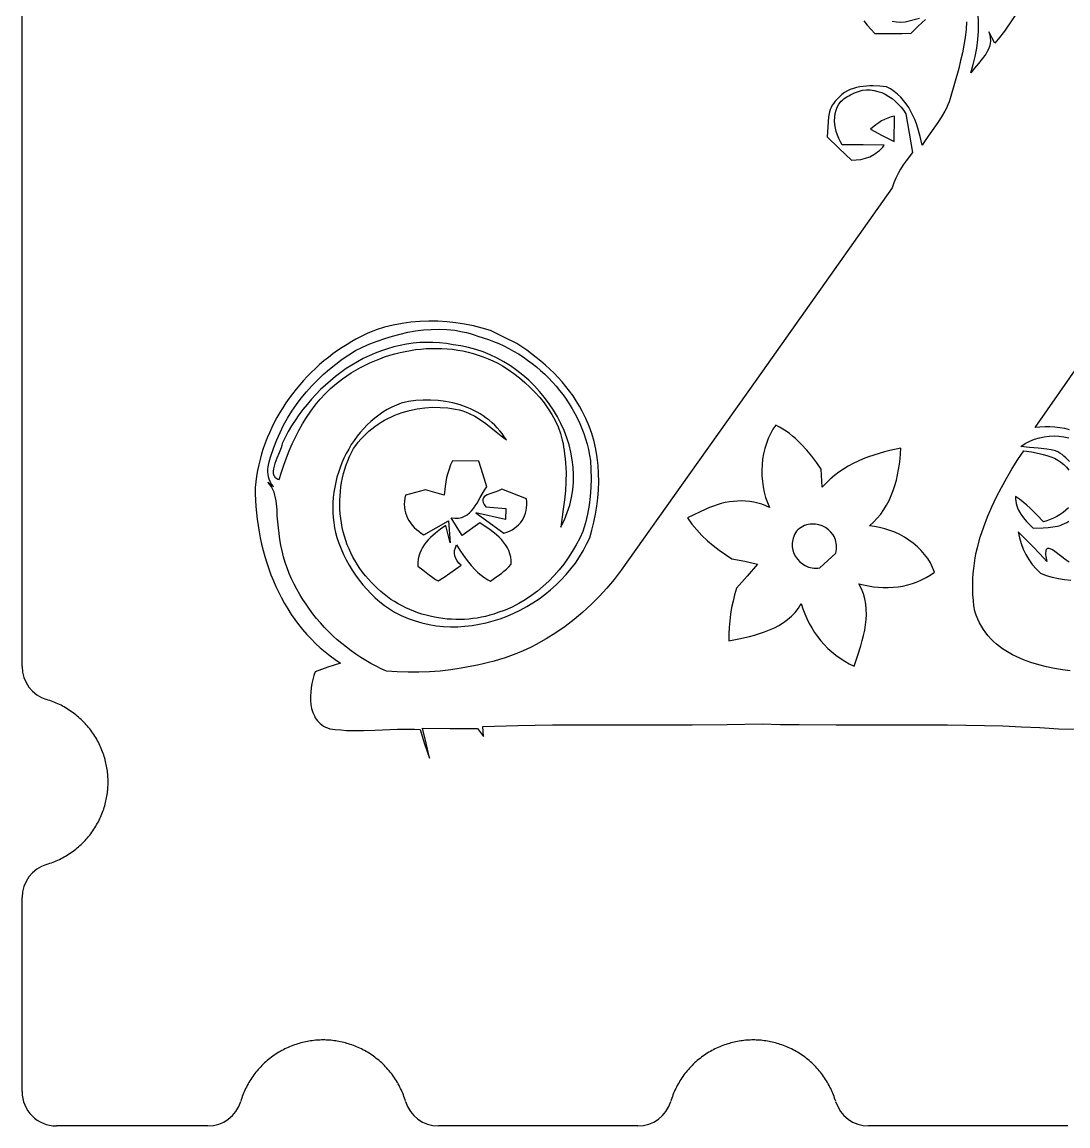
# Model space of a CAD drawing. Header units: inches. Extents: x 0.38 to 4.38, y 4.27 to 8.27.
# Drawn here: x 0.375 to 1.895, y 4.266 to 5.871 of the extents above; entities that cross this region are included whole.
import ezdxf

# ---------------------------------------------------------------- set-up
doc = ezdxf.new("R2010")
doc.units = ezdxf.units.IN
doc.header["$LTSCALE"] = 0.03937
doc.header["$MEASUREMENT"] = 0
doc.layers.add('Large', color=18, linetype='Continuous', true_color=0x000000)

msp = doc.modelspace()

# ---------------------------------------------------------------- linework, layer by layer
at = {"layer": 'Large'}
for points in [[(1.828, 5.8951), (1.8025, 5.8577), (1.7936, 5.8463), (1.7887, 5.8401), (1.7798, 5.8568), (1.7812, 5.8523), (1.782, 5.8479), (1.7821, 5.8437), (1.7816, 5.8396), (1.7807, 5.8356), (1.7793, 5.8318), (1.7775, 5.8281), (1.7753, 5.8245), (1.7704, 5.8175), (1.7648, 5.8107), (1.7591, 5.804), (1.7538, 5.7974), (1.7572, 5.8091), (1.76, 5.821), (1.7622, 5.8332), (1.7638, 5.8455), (1.7647, 5.8578), (1.765, 5.8702), (1.7644, 5.8825)], [(1.598, 5.8726), (1.6033, 5.8663), (1.6087, 5.8602), (1.6144, 5.8543), (1.6409, 5.8542), (1.6541, 5.8544), (1.6672, 5.8549), (1.6774, 5.8651), (1.6878, 5.8748)], [(1.6791, 5.8764), (1.6583, 5.8707), (1.652, 5.8705), (1.6457, 5.8708), (1.6395, 5.8716)], [(1.7474, 5.8714), (1.7467, 5.8601), (1.7454, 5.8487), (1.7436, 5.8374), (1.7414, 5.8261), (1.7389, 5.8149), (1.7361, 5.8037), (1.73, 5.7816), (1.7237, 5.7598), (1.7222, 5.7551), (1.7204, 5.7505), (1.7183, 5.746), (1.7161, 5.7416), (1.7111, 5.7331), (1.7057, 5.7249), (1.6942, 5.7087), (1.6885, 5.7005), (1.6832, 5.6922), (1.6803, 5.7045), (1.6767, 5.7169), (1.6746, 5.7231), (1.6722, 5.7292), (1.6696, 5.7352), (1.6666, 5.741), (1.6634, 5.7466), (1.6599, 5.752), (1.6561, 5.7571), (1.6518, 5.7618), (1.6472, 5.7662), (1.6423, 5.7702), (1.6369, 5.7737), (1.631, 5.7768), (1.6216, 5.7777), (1.6119, 5.7782), (1.607, 5.7782), (1.6021, 5.778), (1.5972, 5.7775), (1.5924, 5.7768), (1.5877, 5.7759), (1.5831, 5.7746), (1.5786, 5.7729), (1.5743, 5.7709), (1.5702, 5.7685), (1.5664, 5.7657), (1.5627, 5.7624), (1.5594, 5.7587), (1.5567, 5.756), (1.5544, 5.7531), (1.5524, 5.7501), (1.5508, 5.747), (1.5495, 5.7437), (1.5485, 5.7403), (1.5471, 5.7333), (1.5464, 5.726), (1.546, 5.7186), (1.5456, 5.7113), (1.5451, 5.7042), (1.5625, 5.687), (1.5802, 5.6702), (1.5873, 5.6705), (1.5941, 5.6714), (1.6006, 5.673), (1.6069, 5.6753), (1.6127, 5.6784), (1.6155, 5.6802), (1.6182, 5.6822), (1.6208, 5.6843), (1.6233, 5.6867), (1.6257, 5.6893), (1.628, 5.692), (1.5974, 5.6923), (1.5668, 5.6923), (1.5641, 5.6968), (1.5618, 5.7016), (1.5598, 5.7066), (1.5581, 5.7117), (1.5569, 5.717), (1.5561, 5.7223), (1.5557, 5.7276), (1.5559, 5.7328), (1.5565, 5.7379), (1.5578, 5.7428), (1.5596, 5.7475), (1.5621, 5.7518), (1.5652, 5.7558), (1.567, 5.7576), (1.569, 5.7594), (1.5712, 5.761), (1.5736, 5.7624), (1.5762, 5.7638), (1.5789, 5.765), (1.5846, 5.7681), (1.5904, 5.7703), (1.5962, 5.7718), (1.6019, 5.7724), (1.6076, 5.7724), (1.6132, 5.7717), (1.6188, 5.7703), (1.6242, 5.7684), (1.6294, 5.766), (1.6345, 5.763), (1.6393, 5.7597), (1.6439, 5.7559), (1.6483, 5.7518), (1.6523, 5.7474), (1.6561, 5.7427), (1.6595, 5.7378), (1.669, 5.6812), (1.6599, 5.6694), (1.6556, 5.6633), (1.6516, 5.6571), (1.6479, 5.6507), (1.6446, 5.6441), (1.6417, 5.6372), (1.6393, 5.6301), (1.4425, 5.352), (1.3441, 5.213), (1.2454, 5.0741), (1.2355, 5.0609), (1.2249, 5.0482), (1.2138, 5.0359), (1.2022, 5.0242), (1.19, 5.013), (1.1773, 5.0023), (1.1642, 4.9923), (1.1506, 4.983), (1.1366, 4.9743), (1.1222, 4.9663), (1.1149, 4.9625), (1.1075, 4.959), (1.0999, 4.9557), (1.0923, 4.9525), (1.0846, 4.9496), (1.0768, 4.9468), (1.069, 4.9443), (1.061, 4.942), (1.053, 4.9399), (1.0449, 4.938), (1.0368, 4.9363), (1.0286, 4.9349), (1.0133, 4.9318), (0.9979, 4.9294), (0.9825, 4.9276), (0.967, 4.9264), (0.9514, 4.9258), (0.9359, 4.9258), (0.9203, 4.9263), (0.9047, 4.9273), (0.897, 4.9308), (0.8894, 4.9346), (0.8819, 4.9386), (0.8745, 4.9429), (0.8672, 4.9474), (0.86, 4.9521), (0.853, 4.9571), (0.8462, 4.9622), (0.8395, 4.9676), (0.8329, 4.9732), (0.8266, 4.979), (0.8204, 4.985), (0.8144, 4.9911), (0.8086, 4.9975), (0.803, 5.004), (0.7976, 5.0107), (0.7925, 5.0175), (0.7876, 5.0246), (0.7829, 5.0317), (0.7784, 5.039), (0.7743, 5.0465), (0.7703, 5.0541), (0.7667, 5.0618), (0.7633, 5.0696), (0.7603, 5.0776), (0.7575, 5.0856), (0.755, 5.0938), (0.7529, 5.1021), (0.751, 5.1104), (0.7495, 5.1189), (0.7484, 5.1274), (0.7476, 5.136), (0.7465, 5.1445), (0.7459, 5.1532), (0.7455, 5.1621), (0.7448, 5.1708), (0.7442, 5.1751), (0.7435, 5.1794), (0.7425, 5.1835), (0.7412, 5.1875), (0.7395, 5.1914), (0.7375, 5.1952), (0.735, 5.1988), (0.732, 5.2022), (0.7402, 5.196), (0.7376, 5.1994), (0.7356, 5.2029), (0.7341, 5.2064), (0.7331, 5.2099), (0.7324, 5.2135), (0.7322, 5.2171), (0.7322, 5.2207), (0.7326, 5.2243), (0.734, 5.2315), (0.7361, 5.2387), (0.741, 5.2527), (0.7452, 5.2637), (0.7499, 5.2745), (0.7551, 5.285), (0.7608, 5.2953), (0.767, 5.3052), (0.7736, 5.3149), (0.7807, 5.3242), (0.7881, 5.3333), (0.796, 5.342), (0.8042, 5.3504), (0.8127, 5.3585), (0.8216, 5.3663), (0.8307, 5.3737), (0.8401, 5.3808), (0.8497, 5.3875), (0.8595, 5.3938), (0.8699, 5.3986), (0.8805, 5.4031), (0.8912, 5.4072), (0.9021, 5.411), (0.9132, 5.4145), (0.9243, 5.4175), (0.9356, 5.42), (0.9469, 5.422), (0.9583, 5.4235), (0.9697, 5.4243), (0.9811, 5.4246), (0.9924, 5.4241), (1.0038, 5.4229), (1.0151, 5.4209), (1.0207, 5.4196), (1.0263, 5.4181), (1.0318, 5.4164), (1.0374, 5.4144), (1.0451, 5.4122), (1.0528, 5.4096), (1.0603, 5.4068), (1.0677, 5.4037), (1.0751, 5.4003), (1.0823, 5.3967), (1.0893, 5.3928), (1.0962, 5.3887), (1.103, 5.3843), (1.1097, 5.3797), (1.1161, 5.3749), (1.1224, 5.3699), (1.1285, 5.3646), (1.1345, 5.3592), (1.1402, 5.3536), (1.1457, 5.3477), (1.1511, 5.3417), (1.1562, 5.3355), (1.1611, 5.3291), (1.1658, 5.3226), (1.1702, 5.3159), (1.1744, 5.309), (1.1783, 5.302), (1.182, 5.2949), (1.1853, 5.2876), (1.1885, 5.2802), (1.1913, 5.2727), (1.1938, 5.2651), (1.1961, 5.2573), (1.198, 5.2495), (1.1996, 5.2415), (1.2009, 5.2335), (1.2017, 5.2205), (1.2019, 5.2074), (1.2016, 5.1944), (1.2007, 5.1814), (1.1991, 5.1685), (1.1968, 5.1557), (1.1938, 5.143), (1.192, 5.1367), (1.19, 5.1305), (1.1853, 5.1206), (1.1801, 5.1109), (1.1746, 5.1014), (1.1686, 5.0922), (1.1621, 5.0832), (1.1553, 5.0746), (1.1481, 5.0663), (1.1404, 5.0584), (1.1324, 5.0509), (1.1241, 5.0439), (1.1153, 5.0373), (1.1062, 5.0312), (1.0968, 5.0256), (1.087, 5.0206), (1.0769, 5.0162), (1.0665, 5.0125), (1.0606, 5.0104), (1.0546, 5.0087), (1.0486, 5.0071), (1.0425, 5.0058), (1.0364, 5.0047), (1.0302, 5.0038), (1.024, 5.0031), (1.0177, 5.0027), (1.0115, 5.0025), (1.0052, 5.0025), (0.999, 5.0028), (0.9927, 5.0032), (0.9865, 5.0039), (0.9803, 5.0048), (0.9742, 5.0059), (0.968, 5.0072), (0.962, 5.0087), (0.956, 5.0104), (0.95, 5.0124), (0.9442, 5.0146), (0.9384, 5.0169), (0.9327, 5.0195), (0.9271, 5.0223), (0.9217, 5.0253), (0.9163, 5.0285), (0.9111, 5.0318), (0.906, 5.0354), (0.901, 5.0392), (0.8962, 5.0432), (0.8916, 5.0474), (0.8871, 5.0518), (0.8828, 5.0564), (0.8782, 5.0612), (0.8739, 5.0661), (0.8697, 5.0712), (0.8659, 5.0765), (0.8622, 5.082), (0.8588, 5.0876), (0.8557, 5.0933), (0.8527, 5.0992), (0.8501, 5.1052), (0.8476, 5.1113), (0.8454, 5.1175), (0.8435, 5.1237), (0.8418, 5.1301), (0.8403, 5.1365), (0.8391, 5.1429), (0.8381, 5.1495), (0.8374, 5.156), (0.8369, 5.1626), (0.8367, 5.1691), (0.8367, 5.1757), (0.837, 5.1823), (0.8375, 5.1888), (0.8383, 5.1954), (0.8393, 5.2018), (0.8406, 5.2083), (0.8422, 5.2146), (0.844, 5.221), (0.846, 5.2272), (0.8483, 5.2333), (0.8509, 5.2393), (0.8537, 5.2452), (0.8568, 5.251), (0.8601, 5.2557), (0.8635, 5.2602), (0.8672, 5.2645), (0.871, 5.2686), (0.8749, 5.2726), (0.8791, 5.2763), (0.8833, 5.2799), (0.8878, 5.2833), (0.8923, 5.2864), (0.897, 5.2894), (0.9018, 5.2922), (0.9067, 5.2948), (0.9117, 5.2973), (0.9169, 5.2995), (0.9221, 5.3015), (0.9273, 5.3034), (0.9381, 5.3065), (0.949, 5.3088), (0.9601, 5.3103), (0.9713, 5.311), (0.9825, 5.3109), (0.9937, 5.31), (0.9992, 5.3093), (1.0047, 5.3083), (1.0102, 5.3072), (1.0155, 5.3058), (1.0201, 5.3041), (1.0245, 5.3022), (1.0329, 5.2979), (1.041, 5.2928), (1.0488, 5.2873), (1.0638, 5.2754), (1.0713, 5.2694), (1.0788, 5.2636), (1.0758, 5.2683), (1.0726, 5.2727), (1.0692, 5.277), (1.0656, 5.2811), (1.0618, 5.2849), (1.0579, 5.2886), (1.0538, 5.2921), (1.0496, 5.2953), (1.0452, 5.2984), (1.0407, 5.3013), (1.0361, 5.3039), (1.0314, 5.3064), (1.0265, 5.3087), (1.0216, 5.3108), (1.0115, 5.3144), (1.001, 5.3173), (0.9904, 5.3194), (0.9796, 5.3208), (0.9687, 5.3215), (0.9579, 5.3214), (0.9471, 5.3207), (0.9364, 5.3193), (0.9259, 5.3171), (0.919, 5.3143), (0.9122, 5.3111), (0.9057, 5.3076), (0.8994, 5.3037), (0.8933, 5.2996), (0.8875, 5.2951), (0.8819, 5.2904), (0.8765, 5.2853), (0.8714, 5.2801), (0.8665, 5.2745), (0.8619, 5.2688), (0.8575, 5.2628), (0.8534, 5.2567), (0.8496, 5.2503), (0.846, 5.2438), (0.8428, 5.2372), (0.8398, 5.2304), (0.8371, 5.2234), (0.8347, 5.2164), (0.8326, 5.2093), (0.8308, 5.2021), (0.8293, 5.1948), (0.8281, 5.1875), (0.8272, 5.1801), (0.8267, 5.1727), (0.8265, 5.1653), (0.8266, 5.1579), (0.8271, 5.1506), (0.8279, 5.1433), (0.829, 5.136), (0.8306, 5.1288), (0.8324, 5.1216), (0.8353, 5.1134), (0.8385, 5.1052), (0.8421, 5.0972), (0.846, 5.0894), (0.8502, 5.0817), (0.8547, 5.0742), (0.8596, 5.0669), (0.8647, 5.0599), (0.8702, 5.053), (0.8759, 5.0465), (0.882, 5.0401), (0.8883, 5.0341), (0.8949, 5.0283), (0.9017, 5.0229), (0.9088, 5.0178), (0.9162, 5.013), (0.926, 5.0082), (0.9359, 5.0039), (0.946, 5.0004), (0.9561, 4.9975), (0.9664, 4.9952), (0.9768, 4.9935), (0.9872, 4.9924), (0.9977, 4.9919), (1.0081, 4.992), (1.0186, 4.9926), (1.029, 4.9938), (1.0393, 4.9955), (1.0496, 4.9977), (1.0598, 5.0005), (1.0698, 5.0037), (1.0797, 5.0074), (1.0895, 5.0116), (1.099, 5.0162), (1.1083, 5.0213), (1.1174, 5.0268), (1.1263, 5.0327), (1.1348, 5.039), (1.1431, 5.0457), (1.151, 5.0528), (1.1586, 5.0603), (1.1658, 5.068), (1.1726, 5.0762), (1.179, 5.0846), (1.1849, 5.0934), (1.1904, 5.1024), (1.1954, 5.1118), (1.1999, 5.1214), (1.2031, 5.1326), (1.2059, 5.144), (1.2083, 5.1556), (1.2102, 5.1673), (1.2116, 5.1791), (1.2126, 5.191), (1.213, 5.2028), (1.2128, 5.2147), (1.2121, 5.2265), (1.2108, 5.2382), (1.2089, 5.2499), (1.2063, 5.2614), (1.203, 5.2727), (1.199, 5.2837), (1.1943, 5.2946), (1.1889, 5.3052), (1.1848, 5.3128), (1.1804, 5.3202), (1.1757, 5.3275), (1.1707, 5.3345), (1.1654, 5.3413), (1.1599, 5.3479), (1.1541, 5.3544), (1.1481, 5.3606), (1.1419, 5.3666), (1.1355, 5.3724), (1.129, 5.3781), (1.1223, 5.3835), (1.1154, 5.3888), (1.1084, 5.3939), (1.0941, 5.4035), (1.0749, 5.4131), (1.0558, 5.4227), (1.0434, 5.4262), (1.0308, 5.4293), (1.0181, 5.4318), (1.0052, 5.4338), (0.9922, 5.4352), (0.9791, 5.4361), (0.9661, 5.4363), (0.953, 5.4359), (0.94, 5.4348), (0.9271, 5.433), (0.9144, 5.4305), (0.9019, 5.4273), (0.8895, 5.4234), (0.8835, 5.4211), (0.8775, 5.4186), (0.8715, 5.4159), (0.8657, 5.4131), (0.8599, 5.41), (0.8543, 5.4067), (0.8472, 5.4025), (0.8402, 5.398), (0.8334, 5.3934), (0.8267, 5.3886), (0.8201, 5.3836), (0.8137, 5.3784), (0.8074, 5.373), (0.8013, 5.3674), (0.7953, 5.3617), (0.7895, 5.3558), (0.7838, 5.3498), (0.7784, 5.3436), (0.7731, 5.3372), (0.7679, 5.3307), (0.763, 5.3241), (0.7583, 5.3173), (0.7538, 5.3104), (0.7495, 5.3034), (0.7453, 5.2962), (0.7415, 5.2889), (0.7378, 5.2816), (0.7344, 5.2741), (0.7312, 5.2665), (0.7282, 5.2588), (0.7255, 5.251), (0.723, 5.2432), (0.7208, 5.2352), (0.7189, 5.2272), (0.7172, 5.2191), (0.7158, 5.2109), (0.7147, 5.2027), (0.7138, 5.1944), (0.7139, 5.1853), (0.7142, 5.1762), (0.7148, 5.167), (0.7156, 5.1578), (0.7166, 5.1486), (0.7179, 5.1394), (0.7194, 5.1302), (0.7211, 5.1211), (0.7231, 5.112), (0.7253, 5.103), (0.7278, 5.094), (0.7305, 5.0851), (0.7335, 5.0763), (0.7367, 5.0675), (0.7402, 5.0589), (0.7439, 5.0504), (0.7479, 5.042), (0.7521, 5.0338), (0.7565, 5.0257), (0.7612, 5.0178), (0.7662, 5.01), (0.7714, 5.0024), (0.7769, 4.9951), (0.7826, 4.9879), (0.7886, 4.9809), (0.7949, 4.9742), (0.8014, 4.9677), (0.8082, 4.9615), (0.8152, 4.9555), (0.8225, 4.9498), (0.8301, 4.9443), (0.8379, 4.9392), (0.8193, 4.9331), (0.8009, 4.9263), (0.7992, 4.921), (0.7976, 4.9153), (0.7963, 4.9094), (0.7952, 4.9033), (0.7945, 4.8971), (0.7942, 4.891), (0.7942, 4.8848), (0.7948, 4.8788), (0.7958, 4.873), (0.7974, 4.8675), (0.7997, 4.8623), (0.8011, 4.8598), (0.8026, 4.8575), (0.8044, 4.8552), (0.8063, 4.8531), (0.8084, 4.8512), (0.8107, 4.8493), (0.8132, 4.8477), (0.816, 4.8462), (0.8189, 4.8448), (0.8221, 4.8437), (0.8302, 4.8426), (0.8384, 4.8419), (0.8465, 4.8414), (0.8547, 4.8412), (0.8711, 4.8412), (0.8876, 4.8417), (0.9205, 4.8429), (0.937, 4.8431), (0.9452, 4.843), (0.9534, 4.8426), (0.96, 4.8218), (0.9669, 4.801), (0.9623, 4.8228), (0.9571, 4.8445), (0.9969, 4.8442), (1.0168, 4.8442), (1.0366, 4.844), (1.0455, 4.8325), (1.0445, 4.8472), (1.0952, 4.8485), (1.1459, 4.8492), (1.2474, 4.8494), (1.3489, 4.8495), (1.3996, 4.8499), (1.4504, 4.8508), (1.4773, 4.8501), (1.5042, 4.8497), (1.5581, 4.8493), (1.612, 4.8494), (1.6658, 4.8496), (1.7197, 4.8494), (1.7466, 4.8491), (1.7735, 4.8486), (1.8004, 4.8478), (1.8273, 4.8467), (1.8542, 4.8453), (1.8811, 4.8435), (1.9266, 4.843)], [(1.8972, 5.2783), (1.8902, 5.28), (1.8831, 5.2813), (1.8759, 5.2821), (1.8687, 5.2826), (1.8615, 5.2826), (1.8542, 5.2823), (1.847, 5.2814), (1.9157, 5.3794)], [(1.8969, 5.2322), (1.8944, 5.2349), (1.8918, 5.2375), (1.8891, 5.2399), (1.8862, 5.2422), (1.8832, 5.2442), (1.8801, 5.2461), (1.8768, 5.2478), (1.8706, 5.2492), (1.8643, 5.2503), (1.8517, 5.2517), (1.839, 5.2527), (1.8263, 5.2539), (1.8329, 5.2582), (1.8396, 5.2617), (1.8464, 5.2645), (1.8534, 5.2667), (1.8604, 5.2682), (1.8675, 5.2691), (1.8746, 5.2693), (1.8818, 5.269), (1.8889, 5.2681), (1.8959, 5.2667)], [(1.8982, 4.9279), (1.8869, 4.9294), (1.8754, 4.9313), (1.8639, 4.9337), (1.8524, 4.9365), (1.8411, 4.9399), (1.8301, 4.9439), (1.8195, 4.9486), (1.8143, 4.9511), (1.8093, 4.9539), (1.8044, 4.9568), (1.7997, 4.96), (1.7952, 4.9633), (1.7908, 4.9668), (1.7866, 4.9706), (1.7826, 4.9745), (1.7788, 4.9787), (1.7753, 4.9831), (1.772, 4.9878), (1.769, 4.9926), (1.7662, 4.9978), (1.7637, 5.0031), (1.7615, 5.0088), (1.7596, 5.0147), (1.7583, 5.0225), (1.7574, 5.0303), (1.7568, 5.0382), (1.7564, 5.046), (1.7564, 5.0537), (1.7566, 5.0615), (1.7572, 5.0692), (1.7579, 5.0769), (1.759, 5.0846), (1.7602, 5.0922), (1.7617, 5.0998), (1.7634, 5.1074), (1.7675, 5.1224), (1.7724, 5.1373), (1.778, 5.1519), (1.7842, 5.1664), (1.7909, 5.1806), (1.7982, 5.1946), (1.8058, 5.2083), (1.8138, 5.2218), (1.8221, 5.2349), (1.8305, 5.2478), (1.8417, 5.2462), (1.8531, 5.244), (1.8588, 5.2426), (1.8644, 5.241), (1.8698, 5.2391), (1.8751, 5.2369), (1.88, 5.2343), (1.8847, 5.2313), (1.889, 5.2279), (1.8929, 5.2241), (1.8962, 5.2197)], [(1.8955, 5.1649), (1.8918, 5.1613), (1.8877, 5.1581), (1.8833, 5.1551), (1.8786, 5.1524), (1.8738, 5.15), (1.8689, 5.1479), (1.864, 5.1461), (1.8591, 5.1447), (1.8496, 5.1546), (1.8399, 5.1642), (1.8349, 5.1688), (1.8297, 5.1732), (1.8243, 5.1774), (1.8188, 5.1813), (1.8187, 5.1778), (1.819, 5.1743), (1.8196, 5.171), (1.8205, 5.1678), (1.8216, 5.1647), (1.823, 5.1616), (1.8263, 5.1558), (1.8304, 5.1504), (1.8348, 5.1452), (1.8444, 5.1355), (1.8587, 5.1359), (1.8659, 5.1362), (1.873, 5.137), (1.8799, 5.1383), (1.8833, 5.1393), (1.8866, 5.1405), (1.8898, 5.1419), (1.893, 5.1435), (1.896, 5.1455)], [(1.8965, 5.0859), (1.8923, 5.0888), (1.8838, 5.0953), (1.8758, 5.1013), (1.8722, 5.1036), (1.869, 5.1051), (1.8676, 5.1056), (1.8663, 5.1057), (1.8652, 5.1056), (1.8643, 5.1051), (1.8635, 5.1043), (1.8629, 5.1032), (1.8625, 5.1016), (1.8623, 5.0996), (1.8624, 5.0972), (1.8627, 5.0942), (1.8641, 5.0869), (1.8538, 5.0978), (1.8436, 5.1087), (1.8333, 5.1195), (1.828, 5.1247), (1.8225, 5.1298), (1.8243, 5.1212), (1.8267, 5.1129), (1.8298, 5.1048), (1.8336, 5.0971), (1.838, 5.0897), (1.843, 5.0827), (1.8486, 5.076), (1.8548, 5.0698), (1.8634, 5.0665), (1.8721, 5.0639), (1.881, 5.062), (1.89, 5.0607), (1.8991, 5.0598)]]:
    msp.add_lwpolyline(points, dxfattribs=at)
for points in [[(1.6428, 5.7342), (1.6378, 5.7331), (1.633, 5.7315), (1.6284, 5.7296), (1.624, 5.7273), (1.6198, 5.7246), (1.6156, 5.7218), (1.6078, 5.7154), (1.6249, 5.7062), (1.6422, 5.6976)], [(1.1578, 5.1366), (1.1605, 5.1419), (1.163, 5.1472), (1.1653, 5.1526), (1.1673, 5.158), (1.1692, 5.1634), (1.1708, 5.1689), (1.1734, 5.1798), (1.1752, 5.1908), (1.1762, 5.2018), (1.1764, 5.2129), (1.1758, 5.2238), (1.1745, 5.2347), (1.1725, 5.2456), (1.1699, 5.2563), (1.1665, 5.2668), (1.1626, 5.2772), (1.1581, 5.2873), (1.1529, 5.2972), (1.1472, 5.3069), (1.141, 5.3162), (1.1343, 5.3253), (1.1271, 5.334), (1.1195, 5.3423), (1.1114, 5.3502), (1.1029, 5.3576), (1.0941, 5.3646), (1.0849, 5.3711), (1.0753, 5.3771), (1.0655, 5.3825), (1.0553, 5.3874), (1.045, 5.3916), (1.0343, 5.3952), (1.0235, 5.3981), (1.0125, 5.4004), (1.0014, 5.4019), (0.9916, 5.4035), (0.9818, 5.4046), (0.9721, 5.4052), (0.9624, 5.4053), (0.9528, 5.405), (0.9433, 5.4041), (0.9338, 5.4028), (0.9245, 5.401), (0.9152, 5.3988), (0.9061, 5.3962), (0.8971, 5.3932), (0.8882, 5.3898), (0.8794, 5.3859), (0.8708, 5.3818), (0.8624, 5.3773), (0.8541, 5.3724), (0.8461, 5.3672), (0.8382, 5.3617), (0.8305, 5.3559), (0.823, 5.3497), (0.8157, 5.3434), (0.8087, 5.3367), (0.8019, 5.3298), (0.7954, 5.3227), (0.7891, 5.3153), (0.7831, 5.3078), (0.7773, 5.3), (0.7719, 5.292), (0.7667, 5.2839), (0.7619, 5.2756), (0.7573, 5.2672), (0.7531, 5.2586), (0.7526, 5.2556), (0.7516, 5.2522), (0.7488, 5.2449), (0.7454, 5.237), (0.7423, 5.2291), (0.7411, 5.2252), (0.7402, 5.2216), (0.7399, 5.2181), (0.74, 5.2149), (0.7409, 5.212), (0.7416, 5.2107), (0.7425, 5.2096), (0.7437, 5.2085), (0.745, 5.2075), (0.7467, 5.2067), (0.7485, 5.206), (0.7518, 5.2165), (0.7553, 5.2269), (0.7591, 5.2373), (0.7631, 5.2475), (0.7675, 5.2577), (0.7722, 5.2676), (0.7772, 5.2774), (0.7826, 5.287), (0.7884, 5.2963), (0.7945, 5.3054), (0.8011, 5.3141), (0.8081, 5.3226), (0.8155, 5.3306), (0.8234, 5.3383), (0.8318, 5.3456), (0.8407, 5.3524), (0.8469, 5.3568), (0.8534, 5.361), (0.8599, 5.365), (0.8667, 5.3688), (0.8735, 5.3723), (0.8805, 5.3756), (0.8875, 5.3787), (0.8947, 5.3816), (0.9019, 5.3842), (0.9093, 5.3866), (0.9167, 5.3888), (0.9242, 5.3906), (0.9317, 5.3923), (0.9393, 5.3937), (0.9469, 5.3948), (0.9545, 5.3957), (0.9622, 5.3963), (0.9699, 5.3967), (0.9775, 5.3967), (0.9852, 5.3965), (0.9929, 5.396), (1.0005, 5.3953), (1.008, 5.3942), (1.0156, 5.3929), (1.0231, 5.3912), (1.0305, 5.3893), (1.0378, 5.387), (1.0451, 5.3845), (1.0522, 5.3816), (1.0593, 5.3784), (1.0663, 5.375), (1.0731, 5.3711), (1.0815, 5.3657), (1.0897, 5.3599), (1.0978, 5.3536), (1.1056, 5.3471), (1.1131, 5.3401), (1.1203, 5.3328), (1.1272, 5.3252), (1.1335, 5.3173), (1.1394, 5.309), (1.1448, 5.3004), (1.1496, 5.2916), (1.1538, 5.2824), (1.1573, 5.2729), (1.16, 5.2632), (1.1611, 5.2583), (1.162, 5.2532), (1.1627, 5.2481), (1.1631, 5.243), (1.1641, 5.2363), (1.1648, 5.2297), (1.1653, 5.223), (1.1655, 5.2163), (1.1653, 5.203), (1.1645, 5.1897), (1.1632, 5.1764), (1.1615, 5.1631)], [(1.5363, 5.221), (1.5297, 5.2305), (1.5228, 5.2399), (1.5153, 5.2488), (1.5074, 5.2574), (1.499, 5.2654), (1.4946, 5.2691), (1.49, 5.2727), (1.4853, 5.2761), (1.4805, 5.2793), (1.4755, 5.2823), (1.4703, 5.2851), (1.4662, 5.2791), (1.4625, 5.2726), (1.4593, 5.2657), (1.4566, 5.2585), (1.4543, 5.251), (1.4525, 5.2434), (1.4512, 5.2355), (1.4504, 5.2275), (1.45, 5.2194), (1.4502, 5.2114), (1.4508, 5.2033), (1.4519, 5.1954), (1.4535, 5.1876), (1.4555, 5.1799), (1.4581, 5.1725), (1.4612, 5.1654), (1.4556, 5.1679), (1.4499, 5.1701), (1.4442, 5.1718), (1.4383, 5.1731), (1.4325, 5.174), (1.4265, 5.1746), (1.4206, 5.1748), (1.4147, 5.1747), (1.4087, 5.1742), (1.4028, 5.1735), (1.3969, 5.1724), (1.3911, 5.171), (1.3853, 5.1693), (1.3796, 5.1674), (1.3739, 5.1652), (1.3684, 5.1627), (1.3418, 5.1504), (1.3483, 5.1413), (1.3553, 5.1328), (1.3629, 5.1247), (1.371, 5.1171), (1.3794, 5.1099), (1.3882, 5.1032), (1.3973, 5.0968), (1.4066, 5.0908), (1.4253, 5.0871), (1.4439, 5.0831), (1.4285, 5.0657), (1.4134, 5.0479), (1.4105, 5.0386), (1.4081, 5.0293), (1.4061, 5.0199), (1.4045, 5.0104), (1.4033, 5.0008), (1.4025, 4.9911), (1.402, 4.9815), (1.4019, 4.9717), (1.4168, 4.9745), (1.4319, 4.9778), (1.4394, 4.9798), (1.4468, 4.982), (1.4541, 4.9845), (1.4613, 4.9873), (1.4682, 4.9904), (1.4749, 4.994), (1.4813, 4.998), (1.4873, 5.0024), (1.493, 5.0074), (1.4983, 5.0128), (1.5031, 5.0189), (1.5074, 5.0256), (1.5096, 5.0181), (1.5123, 5.0109), (1.5153, 5.0038), (1.5187, 4.9969), (1.5225, 4.9902), (1.5265, 4.9838), (1.531, 4.9776), (1.5357, 4.9717), (1.5408, 4.966), (1.5461, 4.9606), (1.5518, 4.9554), (1.5577, 4.9506), (1.5639, 4.9461), (1.5704, 4.942), (1.5771, 4.9381), (1.5841, 4.9347), (1.5891, 4.9494), (1.5939, 4.9643), (1.596, 4.9719), (1.5979, 4.9795), (1.5995, 4.9871), (1.6007, 4.9947), (1.6015, 5.0023), (1.6019, 5.0099), (1.6017, 5.0175), (1.601, 5.025), (1.5996, 5.0325), (1.5975, 5.0399), (1.5946, 5.0473), (1.591, 5.0546), (1.5979, 5.0528), (1.605, 5.0513), (1.6121, 5.0502), (1.6193, 5.0494), (1.6265, 5.049), (1.6337, 5.0489), (1.6409, 5.0493), (1.648, 5.05), (1.6551, 5.0512), (1.6621, 5.0528), (1.6689, 5.0548), (1.6757, 5.0572), (1.6822, 5.06), (1.6886, 5.0634), (1.6948, 5.0671), (1.7007, 5.0714), (1.6981, 5.0782), (1.6949, 5.0849), (1.691, 5.0912), (1.6866, 5.0972), (1.6816, 5.1029), (1.6761, 5.1083), (1.6701, 5.1133), (1.6638, 5.1179), (1.6572, 5.1221), (1.6503, 5.1259), (1.6432, 5.1293), (1.6359, 5.1321), (1.6286, 5.1345), (1.6211, 5.1364), (1.6137, 5.1378), (1.6063, 5.1386), (1.6123, 5.144), (1.6178, 5.1497), (1.6228, 5.1558), (1.6273, 5.1622), (1.6313, 5.1688), (1.635, 5.1757), (1.6381, 5.1828), (1.641, 5.19), (1.6434, 5.1975), (1.6455, 5.205), (1.6473, 5.2127), (1.6487, 5.2205), (1.6499, 5.2283), (1.6509, 5.2361), (1.6521, 5.2518), (1.6361, 5.2483), (1.6282, 5.2463), (1.6203, 5.244), (1.6126, 5.2416), (1.6049, 5.2389), (1.5974, 5.2359), (1.59, 5.2326), (1.5828, 5.2291), (1.5757, 5.2253), (1.5688, 5.2211), (1.5621, 5.2166), (1.5557, 5.2117), (1.5494, 5.2064), (1.5435, 5.2008), (1.5377, 5.1947)], [(1.0386, 5.2327), (1.0005, 5.2332), (0.9978, 5.2273), (0.9955, 5.2213), (0.9936, 5.2151), (0.992, 5.2088), (0.9908, 5.2025), (0.9898, 5.1961), (0.9883, 5.1831), (0.9612, 5.1911), (0.9322, 5.1833), (0.9312, 5.1787), (0.9306, 5.1743), (0.9304, 5.1699), (0.9307, 5.1657), (0.9313, 5.1615), (0.9322, 5.1575), (0.9336, 5.1537), (0.9352, 5.1499), (0.9372, 5.1463), (0.9395, 5.1429), (0.9421, 5.1396), (0.945, 5.1365), (0.9481, 5.1335), (0.9515, 5.1307), (0.9551, 5.128), (0.9589, 5.1256), (0.9949, 5.1459), (0.9971, 5.1139), (0.9906, 5.1392), (0.9831, 5.1337), (0.9756, 5.1279), (0.9686, 5.1216), (0.9653, 5.1182), (0.9623, 5.1147), (0.9595, 5.111), (0.957, 5.1071), (0.9548, 5.1031), (0.953, 5.0989), (0.9516, 5.0946), (0.9507, 5.09), (0.9502, 5.0852), (0.9502, 5.0802), (0.9574, 5.0745), (0.9646, 5.0688), (0.972, 5.0634), (0.9757, 5.0609), (0.9796, 5.0585), (0.9883, 5.064), (0.9967, 5.0697), (1.0133, 5.0815), (1.0098, 5.0846), (1.0071, 5.0879), (1.0052, 5.0914), (1.0039, 5.095), (1.0034, 5.0988), (1.0036, 5.1027), (1.0046, 5.1068), (1.0063, 5.1111), (1.0112, 5.1034), (1.0163, 5.0957), (1.0217, 5.0883), (1.0274, 5.0812), (1.0336, 5.0745), (1.0369, 5.0714), (1.0403, 5.0684), (1.0439, 5.0655), (1.0476, 5.0629), (1.0516, 5.0604), (1.0557, 5.0581), (1.0636, 5.0639), (1.0715, 5.0696), (1.0753, 5.0726), (1.079, 5.0758), (1.0824, 5.0792), (1.0856, 5.0829), (1.0856, 5.0882), (1.0851, 5.0932), (1.084, 5.098), (1.0824, 5.1026), (1.0803, 5.1069), (1.0777, 5.111), (1.0748, 5.1149), (1.0716, 5.1187), (1.0681, 5.1222), (1.0644, 5.1256), (1.0565, 5.132), (1.0401, 5.1432), (1.0144, 5.1246), (0.9983, 5.1501), (1.0041, 5.1497), (1.0092, 5.15), (1.0139, 5.151), (1.018, 5.1527), (1.0218, 5.1549), (1.0252, 5.1575), (1.0282, 5.1606), (1.031, 5.1641), (1.0336, 5.1678), (1.0361, 5.1717), (1.0407, 5.1798), (1.0453, 5.1879), (1.0478, 5.1918), (1.0504, 5.1954), (1.0448, 5.2141)], [(1.1078, 5.1778), (1.0724, 5.1918), (1.0675, 5.1896), (1.0618, 5.1877), (1.056, 5.1858), (1.0507, 5.1836), (1.0485, 5.1823), (1.0467, 5.1809), (1.0454, 5.1792), (1.0446, 5.1773), (1.0445, 5.1751), (1.0451, 5.1726), (1.0466, 5.1697), (1.0489, 5.1665), (1.078, 5.1641), (1.0776, 5.148), (1.0346, 5.1578), (1.0751, 5.1279), (1.0794, 5.1293), (1.0834, 5.131), (1.0871, 5.1329), (1.0905, 5.1351), (1.0937, 5.1376), (1.0966, 5.1403), (1.0992, 5.1432), (1.1015, 5.1464), (1.1035, 5.1497), (1.1051, 5.1533), (1.1065, 5.157), (1.1074, 5.1609), (1.1081, 5.1649), (1.1084, 5.1691), (1.1083, 5.1734)], [(1.5574, 5.0988), (1.5581, 5.1018), (1.5585, 5.1048), (1.5586, 5.1077), (1.5586, 5.1105), (1.5582, 5.1132), (1.5577, 5.1158), (1.557, 5.1184), (1.556, 5.1208), (1.5549, 5.1232), (1.5535, 5.1254), (1.5504, 5.1295), (1.5467, 5.1331), (1.5425, 5.1361), (1.5379, 5.1385), (1.533, 5.1402), (1.5279, 5.1411), (1.5226, 5.1413), (1.52, 5.1411), (1.5173, 5.1406), (1.5147, 5.14), (1.5121, 5.1391), (1.5095, 5.1379), (1.507, 5.1365), (1.5045, 5.1349), (1.5021, 5.133), (1.5003, 5.1307), (1.4988, 5.1283), (1.4975, 5.1259), (1.4964, 5.1234), (1.4955, 5.1209), (1.4949, 5.1184), (1.4942, 5.1133), (1.4943, 5.1083), (1.4952, 5.1034), (1.4967, 5.0987), (1.4989, 5.0943), (1.5017, 5.0902), (1.505, 5.0865), (1.5089, 5.0834), (1.5132, 5.0808), (1.5179, 5.0788), (1.5204, 5.0781), (1.523, 5.0776), (1.5257, 5.0773), (1.5284, 5.0772), (1.5312, 5.0773), (1.5341, 5.0777)]]:
    msp.add_lwpolyline(points, close=True, dxfattribs=at)
for centre, start, end in [((0.425, 4.9341), 179.9996, 253.3983), ((0.425, 4.5986), 106.6015, 180), ((0.425, 4.3163), 180, 270), ((0.6448, 4.3163), 270, 343.3985), ((0.9802, 4.3163), 196.6015, 270), ((1.2698, 4.3163), 270, 343.3985), ((1.6052, 4.3163), 196.6015, 270)]:
    msp.add_arc(centre, 0.05, start, end, dxfattribs=at)
for points in [[(0.375, 4.9341), (0.375, 6.5513), (0.375, 8.1685)], [(0.375, 4.3163), (0.375, 4.4575), (0.375, 4.5986)], [(0.6448, 4.2663), (0.5349, 4.2663), (0.425, 4.2663)], [(1.2698, 4.2663), (1.125, 4.2663), (0.9802, 4.2663)], [(1.8948, 4.2663), (1.75, 4.2663), (1.6052, 4.2663)]]:
    msp.add_open_spline(points, degree=2, dxfattribs=at)
for points, weights, knots in [([(0.4107, 4.6466), (0.5, 4.6732), (0.5, 4.7663), (0.5, 4.8595), (0.4107, 4.8861)], [0.90819900821, 0.764095772589, 1, 0.764096062658, 0.908198653831], [21.262651, 21.262651, 21.262651, 21.4207963, 21.4207963, 21.5789414, 21.5789414, 21.5789414]), ([(0.9323, 4.3021), (0.9057, 4.3913), (0.8125, 4.3913), (0.7193, 4.3913), (0.6927, 4.3021)], [0.908199076924, 0.764095716345, 1, 0.764095772589, 0.90819900821], [20.1824519, 20.1824519, 20.1824519, 20.3405972, 20.3405972, 20.4987426, 20.4987426, 20.4987426]), ([(1.5573, 4.3021), (1.5307, 4.3913), (1.4375, 4.3913), (1.3443, 4.3913), (1.3177, 4.3021)], [0.908199076924, 0.764095716345, 1, 0.764095716345, 0.908199076924], [19.4147528, 19.4147528, 19.4147528, 19.5728981, 19.5728981, 19.7310435, 19.7310435, 19.7310435])]:
    msp.add_rational_spline(points, weights, degree=2, knots=knots, dxfattribs=at)

doc.saveas('drawing.dxf')
